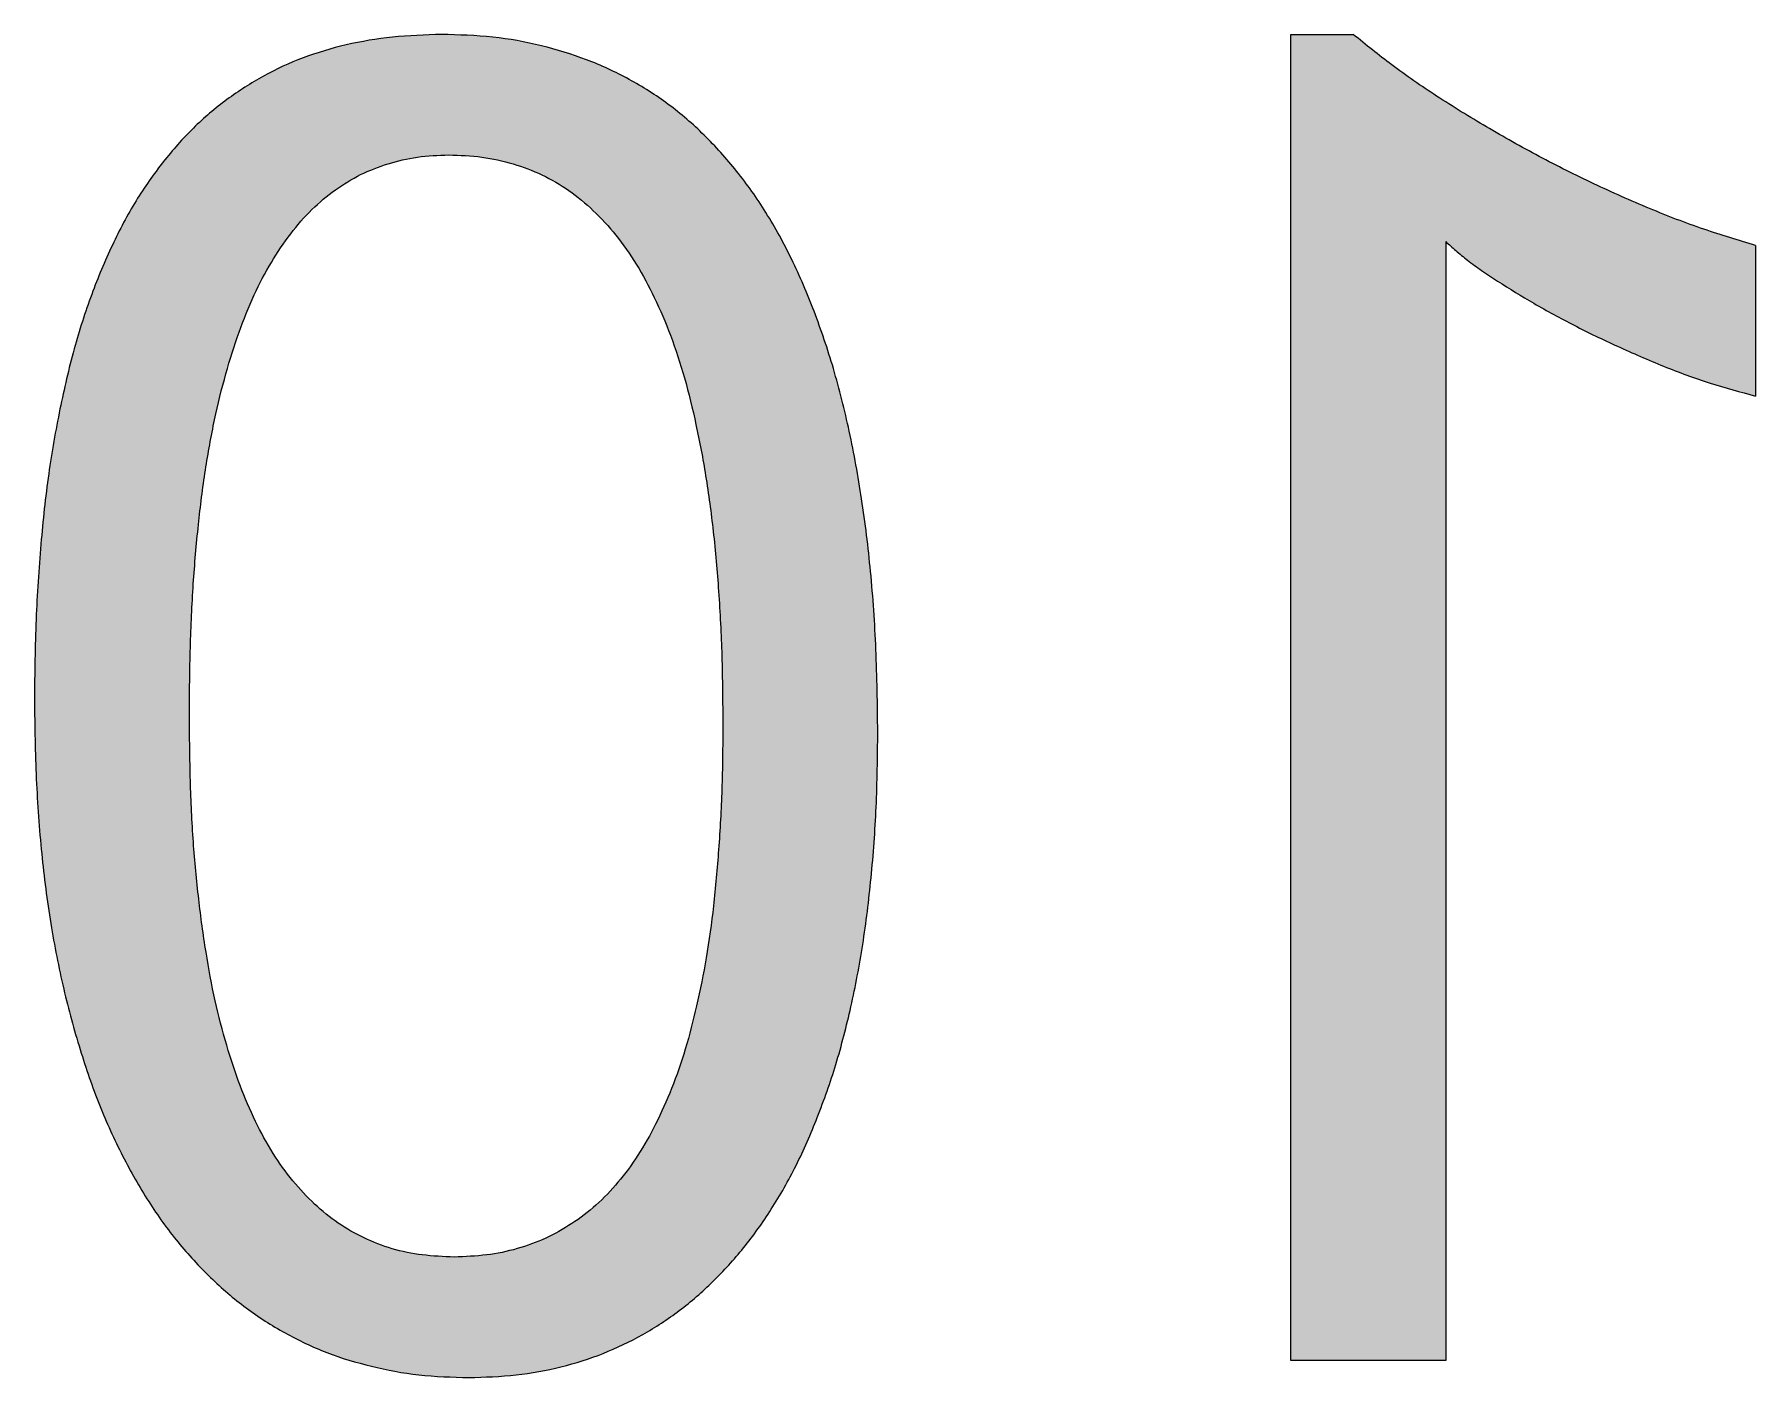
# Model space of a CAD drawing. Header units: millimetres. Extents: x 5 to 35, y 173 to 293.
# Drawn here: x 19.03 to 21.662, y 280.844 to 282.896 of the extents above; entities that cross this region are included whole.
import ezdxf

# ---------------------------------------------------------------- set-up
doc = ezdxf.new("R2010")
doc.units = ezdxf.units.MM

msp = doc.modelspace()

# ---------------------------------------------------------------- hatches: boundary and pattern name
at = {"linetype": 'Continuous'}
h = msp.add_hatch(color=7, dxfattribs=at)
edge = h.paths.add_edge_path(flags=0)
edge.add_spline(control_points=[(19.6942, 280.8437), (19.7185, 280.8444), (19.7659, 280.8459), (19.835, 280.8587), (19.9001, 280.8791), (19.9609, 280.9082), (20.0174, 280.9451), (20.0688, 280.99), (20.1162, 281.0418), (20.1585, 281.1015), (20.1964, 281.1682), (20.2286, 281.2426), (20.2572, 281.3236), (20.2798, 281.412), (20.298, 281.5071), (20.3103, 281.6091), (20.3184, 281.7176), (20.3192, 281.7922), (20.3196, 281.8305)], knot_values=[0, 0, 0, 0, 0.055605, 0.108515, 0.160195, 0.211263, 0.262242, 0.314055, 0.367118, 0.422649, 0.481083, 0.542452, 0.607922, 0.677304, 0.75106, 0.829451, 0.912157, 1, 1, 1, 1], weights=[1, 1, 1, 1, 1, 1, 1, 1, 1, 1, 1, 1, 1, 1, 1, 1, 1, 1, 1], degree=3, periodic=0)
edge.add_spline(control_points=[(20.3196, 281.8305), (20.319, 281.8726), (20.318, 281.9544), (20.3097, 282.0733), (20.2963, 282.1845), (20.2775, 282.2881), (20.2536, 282.384), (20.2239, 282.4717), (20.19, 282.5518), (20.1505, 282.6238), (20.1056, 282.6875), (20.0556, 282.7431), (20.0006, 282.7907), (19.9399, 282.8291), (19.8746, 282.8593), (19.8046, 282.8806), (19.7302, 282.8943), (19.6789, 282.8957), (19.6526, 282.8963)], knot_values=[0, 0, 0, 0, 0.089281, 0.173507, 0.252592, 0.326784, 0.396665, 0.462036, 0.523118, 0.580897, 0.635752, 0.688244, 0.739174, 0.789503, 0.840106, 0.891238, 0.944392, 1, 1, 1, 1], weights=[1, 1, 1, 1, 1, 1, 1, 1, 1, 1, 1, 1, 1, 1, 1, 1, 1, 1, 1], degree=3, periodic=0)
edge.add_spline(control_points=[(19.6526, 282.8963), (19.6275, 282.8956), (19.5785, 282.894), (19.5074, 282.8818), (19.4409, 282.8624), (19.3798, 282.8339), (19.3234, 282.7978), (19.2714, 282.754), (19.2255, 282.7014), (19.1833, 282.6418), (19.1477, 282.5734), (19.1158, 282.4977), (19.0892, 282.4138), (19.0679, 282.3221), (19.0504, 282.2226), (19.0391, 282.1152), (19.0314, 281.9998), (19.0305, 281.9202), (19.0301, 281.8791)], knot_values=[0, 0, 0, 0, 0.056007, 0.109312, 0.16036, 0.209856, 0.259193, 0.309278, 0.360796, 0.414547, 0.471693, 0.532366, 0.597504, 0.66755, 0.742309, 0.82256, 0.908303, 1, 1, 1, 1], weights=[1, 1, 1, 1, 1, 1, 1, 1, 1, 1, 1, 1, 1, 1, 1, 1, 1, 1, 1], degree=3, periodic=0)
edge.add_spline(control_points=[(19.0301, 281.8791), (19.0307, 281.8388), (19.0318, 281.7604), (19.04, 281.6463), (19.0537, 281.5392), (19.0733, 281.4391), (19.0985, 281.3466), (19.1277, 281.2611), (19.1632, 281.1834), (19.203, 281.113), (19.2478, 281.0503), (19.2981, 280.9962), (19.3525, 280.9489), (19.4125, 280.9108), (19.4767, 280.8801), (19.5457, 280.8597), (19.6185, 280.8457), (19.6686, 280.8444), (19.6942, 280.8437)], knot_values=[0, 0, 0, 0, 0.087599, 0.170324, 0.24843, 0.322211, 0.391652, 0.456653, 0.518505, 0.576806, 0.632279, 0.685399, 0.737157, 0.788469, 0.839503, 0.891231, 0.944516, 1, 1, 1, 1], weights=[1, 1, 1, 1, 1, 1, 1, 1, 1, 1, 1, 1, 1, 1, 1, 1, 1, 1, 1], degree=3, periodic=0)
edge = h.paths.add_edge_path(flags=0)
edge.add_spline(control_points=[(19.672, 281.0279), (19.6556, 281.0286), (19.6236, 281.0298), (19.577, 281.0393), (19.5338, 281.0561), (19.4937, 281.0788), (19.4574, 281.1087), (19.4237, 281.1443), (19.3936, 281.1869), (19.3667, 281.2358), (19.3432, 281.2913), (19.323, 281.353), (19.3051, 281.421), (19.2916, 281.4957), (19.2806, 281.5766), (19.2722, 281.664), (19.268, 281.7579), (19.2673, 281.8226), (19.267, 281.856)], knot_values=[0, 0, 0, 0, 0.0479, 0.093819, 0.13857, 0.183004, 0.228414, 0.275861, 0.326235, 0.380886, 0.438999, 0.502499, 0.570979, 0.644942, 0.724799, 0.810319, 0.901993, 1, 1, 1, 1], weights=[1, 1, 1, 1, 1, 1, 1, 1, 1, 1, 1, 1, 1, 1, 1, 1, 1, 1, 1], degree=3, periodic=0)
edge.add_spline(control_points=[(19.267, 281.856), (19.2673, 281.8906), (19.2679, 281.9575), (19.2723, 282.0546), (19.2801, 282.145), (19.2906, 282.2288), (19.3045, 282.3058), (19.3216, 282.3761), (19.3418, 282.4399), (19.3643, 282.4971), (19.3909, 282.5475), (19.4205, 282.5913), (19.4529, 282.629), (19.4892, 282.6593), (19.5282, 282.6834), (19.5708, 282.6996), (19.6162, 282.7105), (19.6476, 282.7116), (19.6637, 282.7121)], knot_values=[0, 0, 0, 0, 0.099291, 0.192366, 0.27936, 0.359988, 0.434866, 0.504236, 0.567903, 0.626941, 0.680867, 0.73135, 0.778528, 0.82327, 0.866579, 0.909742, 0.953799, 1, 1, 1, 1], weights=[1, 1, 1, 1, 1, 1, 1, 1, 1, 1, 1, 1, 1, 1, 1, 1, 1, 1, 1], degree=3, periodic=0)
edge.add_spline(control_points=[(19.6637, 282.7121), (19.6807, 282.7116), (19.7139, 282.7104), (19.7618, 282.6998), (19.8067, 282.6828), (19.8482, 282.6588), (19.8859, 282.6272), (19.9207, 282.5895), (19.952, 282.5447), (19.9793, 282.4931), (20.0042, 282.4352), (20.0253, 282.3702), (20.0426, 282.2983), (20.0575, 282.22), (20.0688, 282.1349), (20.0769, 282.043), (20.0819, 281.9442), (20.0824, 281.8761), (20.0827, 281.8408)], knot_values=[0, 0, 0, 0, 0.047257, 0.092753, 0.136685, 0.181007, 0.226218, 0.273699, 0.324331, 0.378368, 0.436765, 0.500538, 0.569256, 0.643398, 0.723484, 0.809325, 0.901455, 1, 1, 1, 1], weights=[1, 1, 1, 1, 1, 1, 1, 1, 1, 1, 1, 1, 1, 1, 1, 1, 1, 1, 1], degree=3, periodic=0)
edge.add_spline(control_points=[(20.0827, 281.8408), (20.0825, 281.8081), (20.0819, 281.7445), (20.0768, 281.6524), (20.0692, 281.5665), (20.0584, 281.4868), (20.0434, 281.4138), (20.0267, 281.3467), (20.0055, 281.2863), (19.9814, 281.232), (19.9544, 281.1838), (19.9237, 281.1422), (19.89, 281.1068), (19.8525, 281.0782), (19.8121, 281.0555), (19.7682, 281.0395), (19.721, 281.0298), (19.6886, 281.0285), (19.672, 281.0279)], knot_values=[0, 0, 0, 0, 0.096923, 0.187881, 0.272976, 0.351995, 0.425632, 0.493491, 0.556199, 0.614826, 0.668942, 0.719384, 0.767274, 0.813258, 0.858274, 0.904071, 0.95083, 1, 1, 1, 1], weights=[1, 1, 1, 1, 1, 1, 1, 1, 1, 1, 1, 1, 1, 1, 1, 1, 1, 1, 1], degree=3, periodic=0)
h = msp.add_hatch(color=7, dxfattribs=at)
edge = h.paths.add_edge_path(flags=0)
edge.add_line((21.6617, 282.3437), (21.6617, 282.574))
edge.add_spline(control_points=[(21.6617, 282.574), (21.6353, 282.5819), (21.5804, 282.5982), (21.4981, 282.6301), (21.4141, 282.6676), (21.3307, 282.7091), (21.2507, 282.7543), (21.1752, 282.8005), (21.107, 282.8473), (21.066, 282.8806), (21.0466, 282.8963)], knot_values=[0, 0, 0, 0, 0.118356, 0.24555, 0.378831, 0.513028, 0.64527, 0.773126, 0.892764, 1, 1, 1, 1], weights=[1, 1, 1, 1, 1, 1, 1, 1, 1, 1, 1], degree=3, periodic=0)
edge.add_line((21.0466, 282.8963), (20.9512, 282.8963))
edge.add_line((20.9512, 282.8963), (20.9512, 280.87))
edge.add_line((20.9512, 280.87), (21.188, 280.87))
edge.add_line((21.188, 280.87), (21.188, 282.5797))
edge.add_spline(control_points=[(21.188, 282.5797), (21.193, 282.5752), (21.2039, 282.5654), (21.222, 282.5505), (21.2434, 282.535), (21.277, 282.5128), (21.3238, 282.4841), (21.3849, 282.4507), (21.4514, 282.419), (21.5205, 282.3888), (21.5908, 282.3627), (21.6384, 282.3499), (21.6617, 282.3437)], knot_values=[0, 0, 0, 0, 0.038228, 0.082063, 0.131723, 0.187325, 0.308457, 0.44027, 0.578906, 0.722574, 0.864537, 1, 1, 1, 1], weights=[1, 1, 1, 1, 1, 1, 1, 1, 1, 1, 1, 1, 1], degree=3, periodic=0)

# ---------------------------------------------------------------- linework, layer by layer
at = {"color": 7, "linetype": 'Continuous', "lineweight": 25}
for p, q in [((20.9512, 282.8963), (21.0466, 282.8963)), ((20.9512, 280.87), (20.9512, 282.8963)), ((21.188, 282.5797), (21.188, 280.87)), ((21.6617, 282.574), (21.6617, 282.3437)), ((21.188, 280.87), (20.9512, 280.87))]:
    msp.add_line(p, q, dxfattribs=at)
for points, knots in [([(19.6526, 282.8963), (19.6275, 282.8956), (19.5785, 282.894), (19.5074, 282.8818), (19.4409, 282.8624), (19.3798, 282.8339), (19.3234, 282.7978), (19.2714, 282.754), (19.2255, 282.7014), (19.1833, 282.6418), (19.1477, 282.5734), (19.1158, 282.4977), (19.0892, 282.4138), (19.0679, 282.3221), (19.0504, 282.2226), (19.0391, 282.1152), (19.0314, 281.9998), (19.0305, 281.9202), (19.0301, 281.8791)], [0, 0, 0, 0, 0.056007, 0.109312, 0.16036, 0.209856, 0.259193, 0.309278, 0.360796, 0.414547, 0.471693, 0.532366, 0.597504, 0.66755, 0.742309, 0.82256, 0.908303, 1, 1, 1, 1]), ([(20.3196, 281.8305), (20.319, 281.8726), (20.318, 281.9544), (20.3097, 282.0733), (20.2963, 282.1845), (20.2775, 282.2881), (20.2536, 282.384), (20.2239, 282.4717), (20.19, 282.5518), (20.1505, 282.6238), (20.1056, 282.6875), (20.0556, 282.7431), (20.0006, 282.7907), (19.9399, 282.8291), (19.8746, 282.8593), (19.8046, 282.8806), (19.7302, 282.8943), (19.6789, 282.8957), (19.6526, 282.8963)], [0, 0, 0, 0, 0.089281, 0.173507, 0.252592, 0.326784, 0.396665, 0.462036, 0.523118, 0.580897, 0.635752, 0.688244, 0.739174, 0.789503, 0.840106, 0.891238, 0.944392, 1, 1, 1, 1]), ([(21.6617, 282.574), (21.6353, 282.5819), (21.5804, 282.5982), (21.4981, 282.6301), (21.4141, 282.6676), (21.3307, 282.7091), (21.2507, 282.7543), (21.1752, 282.8005), (21.107, 282.8473), (21.066, 282.8806), (21.0466, 282.8963)], [0, 0, 0, 0, 0.118356, 0.24555, 0.378831, 0.513028, 0.64527, 0.773126, 0.892764, 1, 1, 1, 1]), ([(19.267, 281.856), (19.2673, 281.8906), (19.2679, 281.9575), (19.2723, 282.0546), (19.2801, 282.145), (19.2906, 282.2288), (19.3045, 282.3058), (19.3216, 282.3761), (19.3418, 282.4399), (19.3643, 282.4971), (19.3909, 282.5475), (19.4205, 282.5913), (19.4529, 282.629), (19.4892, 282.6593), (19.5282, 282.6834), (19.5708, 282.6996), (19.6162, 282.7105), (19.6476, 282.7116), (19.6637, 282.7121)], [0, 0, 0, 0, 0.099291, 0.192366, 0.27936, 0.359988, 0.434866, 0.504236, 0.567903, 0.626941, 0.680867, 0.73135, 0.778528, 0.82327, 0.866579, 0.909742, 0.953799, 1, 1, 1, 1]), ([(19.6637, 282.7121), (19.6807, 282.7116), (19.7139, 282.7104), (19.7618, 282.6998), (19.8067, 282.6828), (19.8482, 282.6588), (19.8859, 282.6272), (19.9207, 282.5895), (19.952, 282.5447), (19.9793, 282.4931), (20.0042, 282.4352), (20.0253, 282.3702), (20.0426, 282.2983), (20.0575, 282.22), (20.0688, 282.1349), (20.0769, 282.043), (20.0819, 281.9442), (20.0824, 281.8761), (20.0827, 281.8408)], [0, 0, 0, 0, 0.047257, 0.092753, 0.136685, 0.181007, 0.226218, 0.273699, 0.324331, 0.378368, 0.436765, 0.500538, 0.569256, 0.643398, 0.723484, 0.809325, 0.901455, 1, 1, 1, 1]), ([(21.188, 282.5797), (21.193, 282.5752), (21.2039, 282.5654), (21.222, 282.5505), (21.2434, 282.535), (21.277, 282.5128), (21.3238, 282.4841), (21.3849, 282.4507), (21.4514, 282.419), (21.5205, 282.3888), (21.5908, 282.3627), (21.6384, 282.3499), (21.6617, 282.3437)], [0, 0, 0, 0, 0.038228, 0.082063, 0.131723, 0.187325, 0.308457, 0.44027, 0.578906, 0.722574, 0.864537, 1, 1, 1, 1]), ([(19.0301, 281.8791), (19.0307, 281.8388), (19.0318, 281.7604), (19.04, 281.6463), (19.0537, 281.5392), (19.0733, 281.4391), (19.0985, 281.3466), (19.1277, 281.2611), (19.1632, 281.1834), (19.203, 281.113), (19.2478, 281.0503), (19.2981, 280.9962), (19.3525, 280.9489), (19.4125, 280.9108), (19.4767, 280.8801), (19.5457, 280.8597), (19.6185, 280.8457), (19.6686, 280.8444), (19.6942, 280.8437)], [0, 0, 0, 0, 0.087599, 0.170324, 0.24843, 0.322211, 0.391652, 0.456653, 0.518505, 0.576806, 0.632279, 0.685399, 0.737157, 0.788469, 0.839503, 0.891231, 0.944516, 1, 1, 1, 1]), ([(19.672, 281.0279), (19.6556, 281.0286), (19.6236, 281.0298), (19.577, 281.0393), (19.5338, 281.0561), (19.4937, 281.0788), (19.4574, 281.1087), (19.4237, 281.1443), (19.3936, 281.1869), (19.3667, 281.2358), (19.3432, 281.2913), (19.323, 281.353), (19.3051, 281.421), (19.2916, 281.4957), (19.2806, 281.5766), (19.2722, 281.664), (19.268, 281.7579), (19.2673, 281.8226), (19.267, 281.856)], [0, 0, 0, 0, 0.0479, 0.093819, 0.13857, 0.183004, 0.228414, 0.275861, 0.326235, 0.380886, 0.438999, 0.502499, 0.570979, 0.644942, 0.724799, 0.810319, 0.901993, 1, 1, 1, 1]), ([(20.0827, 281.8408), (20.0825, 281.8081), (20.0819, 281.7445), (20.0768, 281.6524), (20.0692, 281.5665), (20.0584, 281.4868), (20.0434, 281.4138), (20.0267, 281.3467), (20.0055, 281.2863), (19.9814, 281.232), (19.9544, 281.1838), (19.9237, 281.1422), (19.89, 281.1068), (19.8525, 281.0782), (19.8121, 281.0555), (19.7682, 281.0395), (19.721, 281.0298), (19.6886, 281.0285), (19.672, 281.0279)], [0, 0, 0, 0, 0.096923, 0.187881, 0.272976, 0.351995, 0.425632, 0.493491, 0.556199, 0.614826, 0.668942, 0.719384, 0.767274, 0.813258, 0.858274, 0.904071, 0.95083, 1, 1, 1, 1]), ([(19.6942, 280.8437), (19.7185, 280.8444), (19.7659, 280.8459), (19.835, 280.8587), (19.9001, 280.8791), (19.9609, 280.9082), (20.0174, 280.9451), (20.0688, 280.99), (20.1162, 281.0418), (20.1585, 281.1015), (20.1964, 281.1682), (20.2286, 281.2426), (20.2572, 281.3236), (20.2798, 281.412), (20.298, 281.5071), (20.3103, 281.6091), (20.3184, 281.7176), (20.3192, 281.7922), (20.3196, 281.8305)], [0, 0, 0, 0, 0.055605, 0.108515, 0.160195, 0.211263, 0.262242, 0.314055, 0.367118, 0.422649, 0.481083, 0.542452, 0.607922, 0.677304, 0.75106, 0.829451, 0.912157, 1, 1, 1, 1])]:
    msp.add_open_spline(points, degree=3, knots=knots, dxfattribs=at)

doc.saveas('drawing.dxf')
